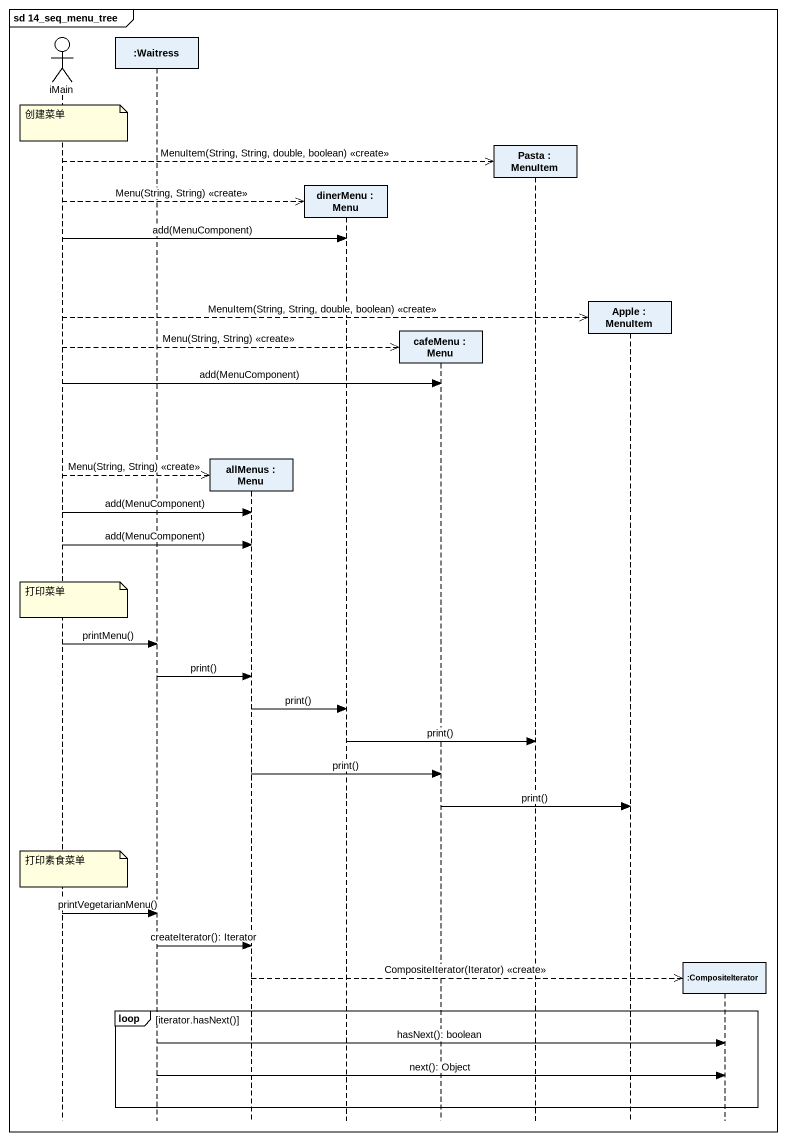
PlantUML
@startuml
mainframe sd 14_seq_menu_tree
hide footbox
actor iMain
participant ":Waitress" as Waitress
participant "allMenus : Menu" as allMenus
participant "dinerMenu : Menu" as dinerMenu
participant "cafeMenu : Menu" as cafeMenu
participant "Pasta : MenuItem" as Pasta
participant "Apple : MenuItem" as Apple
participant ":CompositeIterator" as CompositeIterator

note over iMain : 创建菜单
iMain -->> Pasta ** : MenuItem(String, String, double, boolean) <<create>>
iMain -->> dinerMenu ** : Menu(String, String) <<create>>
iMain -> dinerMenu : add(MenuComponent)
iMain -->> Apple ** : MenuItem(String, String, double, boolean) <<create>>
iMain -->> cafeMenu ** : Menu(String, String) <<create>>
iMain -> cafeMenu : add(MenuComponent)
iMain -->> allMenus ** : Menu(String, String) <<create>>
iMain -> allMenus : add(MenuComponent)
iMain -> allMenus : add(MenuComponent)
note over iMain : 打印菜单
iMain -> Waitress : printMenu()
Waitress -> allMenus : print()
allMenus -> dinerMenu : print()
dinerMenu -> Pasta : print()
allMenus -> cafeMenu : print()
cafeMenu -> Apple : print()
note over iMain : 打印素食菜单
iMain -> Waitress : printVegetarianMenu()
Waitress -> allMenus : createIterator(): Iterator
allMenus -->> CompositeIterator ** : CompositeIterator(Iterator) <<create>>
loop iterator.hasNext()
  Waitress -> CompositeIterator : hasNext(): boolean
  Waitress -> CompositeIterator : next(): Object
end
@enduml
